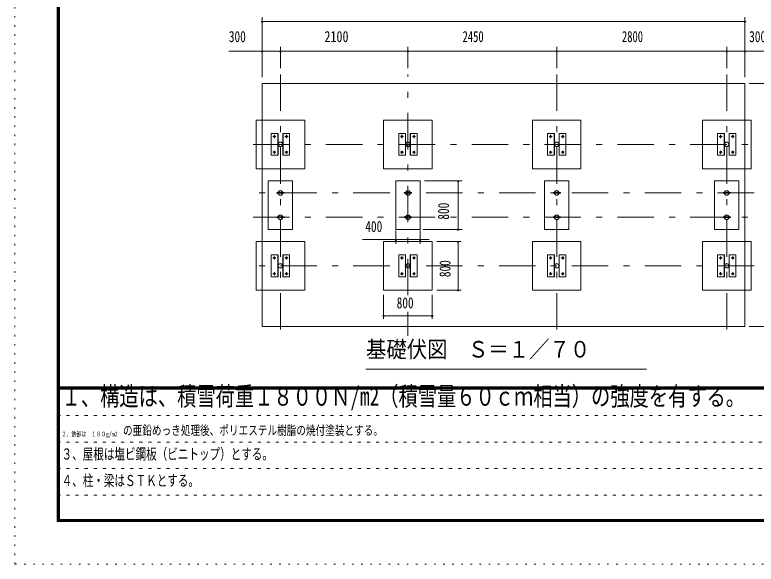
# Model space of a CAD drawing. Units: millimetres, scale not verified, with parts at other scales. Extents: x -32484 to 32484, y -14700 to 14700.
# Drawn here: x -9096 to 3114, y -14700 to -5654 of the extents above; entities that cross this region are included whole.
import ezdxf
from ezdxf.enums import TextEntityAlignment as Align

# ---------------------------------------------------------------- set-up
doc = ezdxf.new("R2010")
doc.units = ezdxf.units.MM
doc.header["$LTSCALE"] = 50
for name, pattern in [('USER1', [3, 1, -2]), ('USER3', [24, 12, -5, 2, -5]), ('USER4', [3, 0.5, -2.5])]:
    doc.linetypes.add(name, pattern=pattern)
doc.layers.add('0-1_0-F', color=7, linetype='Continuous')
for name, color, linetype, lineweight in [('0-2_1-0BOLD', 7, 'Continuous', 18), ('0-3_1-2CENTER', 3, 'USER3', 18), ('0-5_1-5DIM', 3, 'Continuous', 18), ('0-C_F-F', 5, 'Continuous', 18), ('0-D_F-E_J_ADD', 3, 'USER4', 18)]:
    doc.layers.add(name, color=color, linetype=linetype, lineweight=lineweight)
doc.styles.add('ＭＳ ゴシック', font='')
doc.styles.get('ＭＳ ゴシック').set_extended_font_data('MS Gothic')

msp = doc.modelspace()

# ---------------------------------------------------------------- linework, layer by layer
at = {"layer": '0-2_1-0BOLD'}
for p, q in [((-4763.93, -7967.46), (-4763.93, -7607.46)), ((-4678.63, -7607.46), (-4678.63, -7967.46)), ((-2663.93, -7967.46), (-2663.93, -7607.46)), ((-2578.63, -7607.46), (-2578.63, -7967.46)), ((-213.93, -7967.46), (-213.93, -7607.46)), ((-128.62, -7607.46), (-128.62, -7967.46)), ((2586.07, -7967.46), (2586.07, -7607.46)), ((2671.38, -7607.46), (2671.38, -7967.46)), ((2828.72, -8787.46), (2828.72, -8387.46)), ((-4758.96, -8593.46), (-4781.28, -8593.46)), ((-4756.12, -8581.46), (-4686.44, -8581.46)), ((-4686.44, -8593.46), (-4756.12, -8593.46)), ((-2658.95, -8593.46), (-2681.28, -8593.46)), ((-2656.11, -8581.46), (-2586.44, -8581.46)), ((-2586.44, -8593.46), (-2656.11, -8593.46)), ((-208.95, -8593.46), (-231.28, -8593.46)), ((-206.11, -8581.46), (-136.44, -8581.46)), ((-136.44, -8593.46), (-206.11, -8593.46)), ((2593.89, -8581.46), (2663.56, -8581.46)), ((2663.56, -8593.46), (2593.89, -8593.46)), ((2666.4, -8581.46), (2688.72, -8581.46)), ((-4921.28, -8787.46), (-4921.28, -9187.46)), ((-2821.28, -8787.46), (-2821.28, -9187.46)), ((-371.28, -8787.46), (-371.28, -9187.46)), ((-4758.96, -8993.46), (-4781.28, -8993.46)), ((-4756.12, -8981.46), (-4686.44, -8981.46)), ((-4686.44, -8993.46), (-4756.12, -8993.46)), ((-2658.95, -8993.46), (-2681.28, -8993.46)), ((-2656.11, -8981.46), (-2586.44, -8981.46)), ((-2586.44, -8993.46), (-2656.11, -8993.46)), ((-208.95, -8993.46), (-231.28, -8993.46)), ((-206.11, -8981.46), (-136.44, -8981.46)), ((-136.44, -8993.46), (-206.11, -8993.46)), ((2593.89, -8981.46), (2663.56, -8981.46)), ((2663.56, -8993.46), (2593.89, -8993.46)), ((2666.4, -8981.46), (2688.72, -8981.46)), ((-4763.93, -9967.46), (-4763.93, -9607.46)), ((-4678.63, -9607.46), (-4678.63, -9967.46)), ((-2663.93, -9967.46), (-2663.93, -9607.46)), ((-2578.63, -9607.46), (-2578.63, -9967.46)), ((-213.93, -9607.46), (-213.93, -9967.46)), ((-128.62, -9967.46), (-128.62, -9607.46)), ((2586.07, -9967.46), (2586.07, -9607.46)), ((2671.38, -9607.46), (2671.38, -9967.46))]:
    msp.add_line(p, q, dxfattribs=at)
for points in [[(-5021.28, -6787.46), (2928.72, -6787.46), (2928.72, -10787.46), (-5021.28, -10787.46)], [(-4321.28, -8187.46), (-4321.28, -7387.46), (-5121.28, -7387.46), (-5121.28, -8187.46)], [(-2221.28, -8187.46), (-2221.28, -7387.46), (-3021.28, -7387.46), (-3021.28, -8187.46)], [(228.72, -8187.46), (228.72, -7387.46), (-571.28, -7387.46), (-571.28, -8187.46)], [(3028.72, -8187.46), (3028.72, -7387.46), (2228.72, -7387.46), (2228.72, -8187.46)], [(-4759.43, -7607.46), (-4759.43, -7967.46), (-4871.43, -7967.46), (-4871.43, -7607.46)], [(-4683.13, -7607.46), (-4683.13, -7967.46), (-4571.13, -7967.46), (-4571.13, -7607.46)], [(-2659.43, -7967.46), (-2659.43, -7607.46), (-2771.43, -7607.46), (-2771.43, -7967.46)], [(-2583.13, -7607.46), (-2471.13, -7607.46), (-2471.13, -7967.46), (-2583.13, -7967.46)], [(-209.43, -7607.46), (-321.43, -7607.46), (-321.43, -7967.46), (-209.43, -7967.46)], [(-133.13, -7607.46), (-133.13, -7967.46), (-21.13, -7967.46), (-21.13, -7607.46)], [(2590.57, -7967.46), (2478.57, -7967.46), (2478.57, -7607.46), (2590.57, -7607.46)], [(2778.87, -7607.46), (2778.87, -7967.46), (2666.87, -7967.46), (2666.87, -7607.46)], [(-4321.28, -10187.46), (-4321.28, -9387.46), (-5121.28, -9387.46), (-5121.28, -10187.46)], [(-2221.28, -10187.46), (-2221.28, -9387.46), (-3021.28, -9387.46), (-3021.28, -10187.46)], [(228.72, -10187.46), (228.72, -9387.46), (-571.28, -9387.46), (-571.28, -10187.46)], [(3028.72, -10187.46), (3028.72, -9387.46), (2228.72, -9387.46), (2228.72, -10187.46)], [(-4759.43, -9967.46), (-4759.43, -9607.46), (-4871.43, -9607.46), (-4871.43, -9967.46)], [(-4683.13, -9607.46), (-4571.13, -9607.46), (-4571.13, -9967.46), (-4683.13, -9967.46)], [(-2771.43, -9967.46), (-2659.43, -9967.46), (-2659.43, -9607.46), (-2771.43, -9607.46)], [(-2583.13, -9607.46), (-2583.13, -9967.46), (-2471.13, -9967.46), (-2471.13, -9607.46)], [(-209.43, -9607.46), (-209.43, -9967.46), (-321.43, -9967.46), (-321.43, -9607.46)], [(-133.13, -9967.46), (-21.13, -9967.46), (-21.13, -9607.46), (-133.13, -9607.46)], [(2590.57, -9967.46), (2478.57, -9967.46), (2478.57, -9607.46), (2590.57, -9607.46)], [(2666.87, -9967.46), (2778.87, -9967.46), (2778.87, -9607.46), (2666.87, -9607.46)]]:
    msp.add_lwpolyline(points, close=True, dxfattribs=at)
for points in [[(-4521.28, -8787.46), (-4521.28, -8387.46), (-4921.28, -8387.46), (-4921.28, -8787.46)], [(-2421.28, -8787.46), (-2421.28, -8387.46), (-2821.28, -8387.46), (-2821.28, -8787.46)], [(28.72, -8787.46), (28.72, -8387.46), (-371.28, -8387.46), (-371.28, -8787.46)], [(2828.72, -8387.46), (2428.72, -8387.46), (2428.72, -8787.46)], [(-4781.28, -8593.46), (-4781.28, -8581.46), (-4758.96, -8581.46)], [(-4683.6, -8581.46), (-4661.28, -8581.46), (-4661.28, -8593.46), (-4683.6, -8593.46)], [(-2681.28, -8593.46), (-2681.28, -8581.46), (-2658.95, -8581.46)], [(-2583.6, -8581.46), (-2561.28, -8581.46), (-2561.28, -8593.46), (-2583.6, -8593.46)], [(-231.28, -8593.46), (-231.28, -8581.46), (-208.95, -8581.46)], [(-133.6, -8581.46), (-111.28, -8581.46), (-111.28, -8593.46), (-133.6, -8593.46)], [(2591.05, -8593.46), (2568.72, -8593.46), (2568.72, -8581.46), (2591.05, -8581.46)], [(2688.72, -8581.46), (2688.72, -8593.46), (2666.4, -8593.46)], [(-4921.28, -9187.46), (-4521.28, -9187.46), (-4521.28, -8787.46)], [(-2821.28, -9187.46), (-2421.28, -9187.46), (-2421.28, -8787.46)], [(-371.28, -9187.46), (28.72, -9187.46), (28.72, -8787.46)], [(2428.72, -8787.46), (2428.72, -9187.46), (2828.72, -9187.46), (2828.72, -8787.46)], [(-4781.28, -8993.46), (-4781.28, -8981.46), (-4758.96, -8981.46)], [(-4683.6, -8981.46), (-4661.28, -8981.46), (-4661.28, -8993.46), (-4683.6, -8993.46)], [(-2681.28, -8993.46), (-2681.28, -8981.46), (-2658.95, -8981.46)], [(-2583.6, -8981.46), (-2561.28, -8981.46), (-2561.28, -8993.46), (-2583.6, -8993.46)], [(-231.28, -8993.46), (-231.28, -8981.46), (-208.95, -8981.46)], [(-133.6, -8981.46), (-111.28, -8981.46), (-111.28, -8993.46), (-133.6, -8993.46)], [(2591.05, -8993.46), (2568.72, -8993.46), (2568.72, -8981.46), (2591.05, -8981.46)], [(2688.72, -8981.46), (2688.72, -8993.46), (2666.4, -8993.46)]]:
    msp.add_lwpolyline(points, dxfattribs=at)
for centre, radius in [((-4821.28, -7657.46), 14.5), ((-4621.28, -7657.46), 14.5), ((-2721.28, -7657.46), 14.5), ((-2521.28, -7657.46), 14.5), ((-271.28, -7657.46), 14.5), ((-71.28, -7657.46), 14.5), ((2528.72, -7657.46), 14.5), ((2728.72, -7657.46), 14.5), ((-4721.28, -7787.46), 38.15), ((-4721.28, -7787.46), 35.35), ((-2621.28, -7787.46), 38.15), ((-2621.28, -7787.46), 35.35), ((-171.28, -7787.46), 38.15), ((-171.28, -7787.46), 35.35), ((2628.72, -7787.46), 38.15), ((2628.72, -7787.46), 35.35), ((-4821.28, -7917.46), 14.5), ((-4621.28, -7917.46), 14.5), ((-2721.28, -7917.46), 14.5), ((-2521.28, -7917.46), 14.5), ((-271.28, -7917.46), 14.5), ((-71.28, -7917.46), 14.5), ((2528.72, -7917.46), 14.5), ((2728.72, -7917.46), 14.5), ((-4721.28, -8587.46), 38.15), ((-4721.28, -8587.46), 35.35), ((-2621.28, -8587.46), 38.15), ((-2621.28, -8587.46), 35.35), ((-171.28, -8587.46), 38.15), ((-171.28, -8587.46), 35.35), ((2628.72, -8587.46), 38.15), ((2628.72, -8587.46), 35.35), ((-4721.28, -8987.46), 38.15), ((-4721.28, -8987.46), 35.35), ((-2621.28, -8987.46), 38.15), ((-2621.28, -8987.46), 35.35), ((-171.28, -8987.46), 38.15), ((-171.28, -8987.46), 35.35), ((2628.72, -8987.46), 38.15), ((2628.72, -8987.46), 35.35), ((-4821.28, -9657.46), 14.5), ((-4621.28, -9657.46), 14.5), ((-2721.28, -9657.46), 14.5), ((-2521.28, -9657.46), 14.5), ((-271.28, -9657.46), 14.5), ((-71.28, -9657.46), 14.5), ((2528.72, -9657.46), 14.5), ((2728.72, -9657.46), 14.5), ((-4721.28, -9787.46), 38.15), ((-4721.28, -9787.46), 35.35), ((-2621.28, -9787.46), 38.15), ((-2621.28, -9787.46), 35.35), ((-171.28, -9787.46), 38.15), ((-171.28, -9787.46), 35.35), ((2628.72, -9787.46), 38.15), ((2628.72, -9787.46), 35.35), ((-4821.28, -9917.46), 14.5), ((-4621.28, -9917.46), 14.5), ((-2721.28, -9917.46), 14.5), ((-2521.28, -9917.46), 14.5), ((-271.28, -9917.46), 14.5), ((-71.28, -9917.46), 14.5), ((2528.72, -9917.46), 14.5), ((2728.72, -9917.46), 14.5)]:
    msp.add_circle(centre, radius, dxfattribs=at)
at = {"layer": '0-3_1-2CENTER'}
for p, q in [((-4721.28, -6637.46), (-4721.28, -10937.46)), ((-2621.28, -10269.59), (-2621.28, -6637.46)), ((-171.28, -6637.46), (-171.28, -10937.46)), ((2628.72, -6637.46), (2628.72, -10937.46)), ((-4846.28, -7657.46), (-4796.28, -7657.46)), ((-4821.28, -7682.46), (-4821.28, -7632.46)), ((-4646.28, -7657.46), (-4596.28, -7657.46)), ((-4621.28, -7682.46), (-4621.28, -7632.46)), ((-2746.28, -7657.46), (-2696.28, -7657.46)), ((-2721.28, -7632.46), (-2721.28, -7682.46)), ((-2546.28, -7657.46), (-2496.28, -7657.46)), ((-2521.28, -7682.46), (-2521.28, -7632.46)), ((-296.28, -7657.46), (-246.28, -7657.46)), ((-271.28, -7682.46), (-271.28, -7632.46)), ((-96.28, -7657.46), (-46.27, -7657.46)), ((-71.28, -7682.46), (-71.28, -7632.46)), ((2553.72, -7657.46), (2503.72, -7657.46)), ((2528.72, -7682.46), (2528.72, -7632.46)), ((2753.73, -7657.46), (2703.72, -7657.46)), ((2728.72, -7682.46), (2728.72, -7632.46)), ((-5171.28, -7787.46), (3078.72, -7787.46)), ((-4796.28, -7917.46), (-4846.28, -7917.46)), ((-4821.28, -7892.46), (-4821.28, -7942.46)), ((-4646.28, -7917.46), (-4596.28, -7917.46)), ((-4621.28, -7942.46), (-4621.28, -7892.46)), ((-2696.28, -7917.46), (-2746.28, -7917.46)), ((-2721.28, -7892.46), (-2721.28, -7942.46)), ((-2496.28, -7917.46), (-2546.28, -7917.46)), ((-2521.28, -7892.46), (-2521.28, -7942.46)), ((-246.28, -7917.46), (-296.28, -7917.46)), ((-271.28, -7942.46), (-271.28, -7892.46)), ((-96.28, -7917.46), (-46.27, -7917.46)), ((-71.28, -7892.46), (-71.28, -7942.46)), ((2503.72, -7917.46), (2553.72, -7917.46)), ((2528.72, -7892.46), (2528.72, -7942.46)), ((2703.72, -7917.46), (2753.73, -7917.46)), ((2728.72, -7892.46), (2728.72, -7942.46)), ((3078.72, -8587.46), (-5171.28, -8587.46)), ((-5171.28, -8987.46), (3078.72, -8987.46)), ((-4821.28, -9682.46), (-4821.28, -9632.46)), ((-4621.28, -9632.46), (-4621.28, -9682.46)), ((-2721.28, -9632.46), (-2721.28, -9682.46)), ((-2521.28, -9682.46), (-2521.28, -9632.46)), ((-271.28, -9632.46), (-271.28, -9682.46)), ((-71.28, -9682.46), (-71.28, -9632.46)), ((2528.72, -9632.46), (2528.72, -9682.46)), ((2728.72, -9682.46), (2728.72, -9632.46)), ((-4846.28, -9657.46), (-4796.28, -9657.46)), ((-4646.28, -9657.46), (-4596.28, -9657.46)), ((-2696.28, -9657.46), (-2746.28, -9657.46)), ((-2496.28, -9657.46), (-2546.28, -9657.46)), ((-246.28, -9657.46), (-296.28, -9657.46)), ((-96.28, -9657.46), (-46.27, -9657.46)), ((2553.72, -9657.46), (2503.72, -9657.46)), ((2703.72, -9657.46), (2753.73, -9657.46)), ((3078.72, -9787.46), (-5171.28, -9787.46)), ((-4796.28, -9917.46), (-4846.28, -9917.46)), ((-4821.28, -9892.46), (-4821.28, -9942.46)), ((-4596.28, -9917.46), (-4646.28, -9917.46)), ((-4621.28, -9942.46), (-4621.28, -9892.46)), ((-2746.28, -9917.46), (-2696.28, -9917.46)), ((-2721.28, -9942.46), (-2721.28, -9892.46)), ((-2546.28, -9917.46), (-2496.28, -9917.46)), ((-2521.28, -9892.46), (-2521.28, -9942.46)), ((-246.28, -9917.46), (-296.28, -9917.46)), ((-271.28, -9942.46), (-271.28, -9892.46)), ((-96.28, -9917.46), (-46.27, -9917.46)), ((-71.28, -9892.46), (-71.28, -9942.46)), ((2553.72, -9917.46), (2503.72, -9917.46)), ((2528.72, -9892.46), (2528.72, -9942.46)), ((2753.73, -9917.46), (2703.72, -9917.46)), ((2728.72, -9892.46), (2728.72, -9942.46)), ((-2621.28, -10937.46), (-2621.28, -10542.46))]:
    msp.add_line(p, q, dxfattribs=at)
at = {"layer": '0-5_1-5DIM'}
for p, q in [((-5021.28, -5692.46), (-5021.28, -6682.46)), ((2928.72, -5692.46), (2928.72, -6682.46)), ((-5007.28, -5762.46), (-5035.28, -5762.46)), ((-5021.28, -5762.46), (2928.72, -5762.46)), ((2942.72, -5762.46), (2914.72, -5762.46)), ((-4721.28, -6532.46), (-4721.28, -6182.46)), ((-2621.28, -6532.46), (-2621.28, -6182.46)), ((-171.28, -6182.46), (-171.28, -6532.46)), ((2628.72, -6182.46), (2628.72, -6532.46)), ((3478.22, -6252.46), (-5570.78, -6252.46)), ((-5007.28, -6252.46), (-5035.28, -6252.46)), ((-4707.28, -6252.46), (-4735.28, -6252.46)), ((-2607.28, -6252.46), (-2635.28, -6252.46)), ((-157.28, -6252.46), (-185.28, -6252.46)), ((2642.72, -6252.46), (2614.72, -6252.46)), ((2942.72, -6252.46), (2914.72, -6252.46)), ((2998.72, -6787.46), (4495.71, -6787.46)), ((-2351.28, -8387.46), (-1726.28, -8387.46)), ((-1782.28, -8387.46), (-1810.28, -8387.46)), ((-1796.28, -9187.46), (-1796.28, -8387.46)), ((-2821.28, -9425.12), (-2821.28, -9206.2)), ((-2421.28, -9425.12), (-2421.28, -9206.2)), ((-1726.28, -9187.46), (-2371.28, -9187.46)), ((-1782.28, -9187.46), (-1810.28, -9187.46)), ((-2821.28, -9355.12), (-3370.78, -9355.12)), ((-2807.28, -9355.12), (-2835.28, -9355.12)), ((-2421.28, -9355.12), (-2821.28, -9355.12)), ((-2407.28, -9355.12), (-2435.28, -9355.12)), ((-2421.28, -9355.12), (-2272.37, -9355.12)), ((-1746.28, -9387.46), (-2146.28, -9387.46)), ((-1782.28, -9387.46), (-1810.28, -9387.46)), ((-1796.28, -10187.46), (-1796.28, -9387.46)), ((-2146.28, -10187.46), (-1746.28, -10187.46)), ((-1782.28, -10187.46), (-1810.28, -10187.46)), ((-3021.28, -10262.46), (-3021.28, -10662.46)), ((-2221.28, -10662.46), (-2221.28, -10262.46)), ((-3007.28, -10612.46), (-3035.28, -10612.46)), ((-3021.28, -10612.46), (-2221.28, -10612.46)), ((-2207.28, -10612.46), (-2235.28, -10612.46)), ((2998.72, -10787.46), (4495.71, -10787.46)), ((1307.58, -11487.46), (-3312.42, -11487.46))]:
    msp.add_line(p, q, dxfattribs=at)
for centre in [(-5021.28, -5762.46), (2928.72, -5762.46), (-5021.28, -6252.46), (-4721.28, -6252.46), (-2621.28, -6252.46), (-171.28, -6252.46), (2628.72, -6252.46), (2928.72, -6252.46), (-1796.28, -8387.46), (-1796.28, -9187.46), (-2821.28, -9355.12), (-2421.28, -9355.12), (-1796.28, -9387.46), (-1796.28, -10187.46), (-3021.28, -10612.46), (-2221.28, -10612.46)]:
    msp.add_arc(centre, 14, 180, 0, dxfattribs=at)
at = {"layer": '0-C_F-F'}
for p, q in [((-8360.74, -11781), (31749.26, -11781)), ((31749.26, -11784.5), (-8360.74, -11784.5)), ((-8360.74, -11788), (31749.26, -11788)), ((31749.26, -11791.5), (-8360.74, -11791.5)), ((-8360.74, -11795), (31749.26, -11795)), ((31749.26, -11798.5), (-8360.74, -11798.5)), ((-8360.74, -11802), (31749.26, -11802)), ((31749.26, -11805.5), (-8360.74, -11805.5)), ((-8360.74, -11809), (31749.26, -11809)), ((31749.26, -11812.5), (-8360.74, -11812.5)), ((-8360.74, -11816), (31749.26, -11816))]:
    msp.add_line(p, q, dxfattribs=at)
at = {"layer": '0-C_F-F', "color": 6, "linetype": 'USER1'}
for p, q in [((17154.26, -12252.8), (-8395.74, -12252.8)), ((-8395.74, -12689.6), (17154.26, -12689.6)), ((17154.26, -13126.4), (-8395.74, -13126.4)), ((-8395.74, -13563.2), (13643.07, -13563.2))]:
    msp.add_line(p, q, dxfattribs=at)
at = {"layer": '0-C_F-F'}
for points in [[(31784.26, 14140), (31784.26, -14000), (-8395.74, -14000), (-8395.74, 14140)], [(31780.76, 14136.5), (-8392.24, 14136.5), (-8392.24, -13996.5), (31780.76, -13996.5)], [(31777.26, 14133), (31777.26, -13993), (-8388.74, -13993), (-8388.74, 14133)], [(31773.76, 14129.5), (31773.76, -13989.5), (-8385.24, -13989.5), (-8385.24, 14129.5)], [(31770.26, 14126), (31770.26, -13986), (-8381.74, -13986), (-8381.74, 14126)], [(31766.76, 14122.5), (31766.76, -13982.5), (-8378.24, -13982.5), (-8378.24, 14122.5)], [(31763.26, 14119), (-8374.74, 14119), (-8374.74, -13979), (31763.26, -13979)], [(31759.76, 14115.5), (-8371.24, 14115.5), (-8371.24, -13975.5), (31759.76, -13975.5)], [(31756.26, 14112), (31756.26, -13972), (-8367.74, -13972), (-8367.74, 14112)], [(31752.76, 14108.5), (-8364.24, 14108.5), (-8364.24, -13968.5), (31752.76, -13968.5)], [(31749.26, 14105), (31749.26, -13965), (-8360.74, -13965), (-8360.74, 14105)]]:
    msp.add_lwpolyline(points, close=True, dxfattribs=at)
at = {"layer": '0-D_F-E_J_ADD', "color": 5}
msp.add_lwpolyline([(32484.26, 14700), (32484.26, -14700), (-9095.74, -14700), (-9095.74, 14700)], close=True, dxfattribs=at)

# ---------------------------------------------------------------- texts
at = {"layer": '0-1_0-F', "style": 'ＭＳ ゴシック'}
for s, height, width, p in [('１、構造は、積雪荷重１８００Ｎ/m2（積雪量６０ｃｍ相当）の強度を有する。', 310, 0.75, (-8325.74, -12182.8)), ('\u3000の亜鉛めっき処理後、ポリエステル樹脂の焼付塗装とする。', 155, 0.75, (-7472.3, -12619.6)), ('２、鉄部は\u3000１８０g/m2', 77.49, 0.75, (-8325.74, -12619.6)), ('３、屋根は塩ビ鋼板（ビニトップ）とする。', 182.3, 0.7, (-8325.74, -13031.53)), ('４、柱・梁はＳＴＫとする。', 182.3, 0.7, (-8325.74, -13468.33))]:
    msp.add_text(s, height=height, dxfattribs=dict(at, width=width)).set_placement(p, align=Align.BOTTOM_LEFT)
at = {"layer": '0-5_1-5DIM', "color": 7, "style": 'ＭＳ ゴシック'}
for s, height, width, p in [('300', 182.3, 0.75, (-5570.78, -6157.59)), ('2100', 182.3, 0.8, (-3996.78, -6157.59)), ('2450', 182.3, 0.7, (-1721.78, -6157.59)), ('2800', 182.3, 0.7, (903.22, -6157.59)), ('300', 182.3, 0.75, (2998.72, -6157.59)), ('400', 182.3, 0.75, (-3323.7, -9285.12)), ('800', 182.3, 0.75, (-2807.28, -10542.46)), ('基礎伏図\u3000Ｓ＝１／７０', 273.5, 0.9, (-3312.42, -11380.15))]:
    msp.add_text(s, height=height, dxfattribs=dict(at, width=width)).set_placement(p, align=Align.BOTTOM_LEFT)
at = {"layer": '0-5_1-5DIM', "color": 7, "style": 'ＭＳ ゴシック', "width": 0.75}
for p in [(-1891.15, -9027.21), (-1866.28, -9973.46)]:
    msp.add_text('800', height=182.3, rotation=90, dxfattribs=at).set_placement(p, align=Align.BOTTOM_LEFT)

doc.saveas('drawing.dxf')
